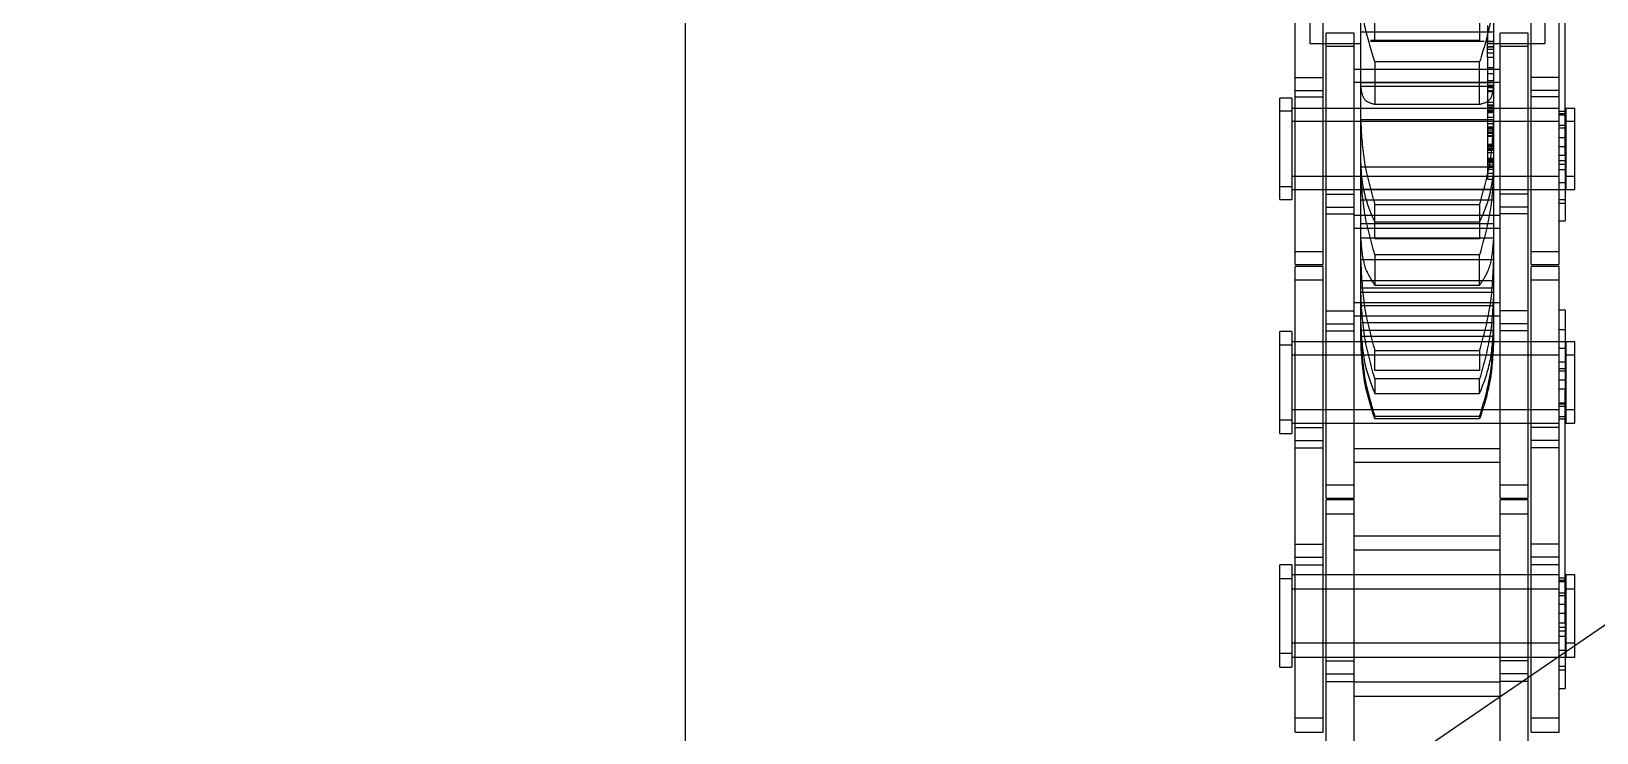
# Model space of a CAD drawing. Header units: metres. Extents: x 0 to 63075, y 0 to 44550.
# Drawn here: x 13948 to 14032.9, y 27537.9 to 27575.9 of the extents above; entities that cross this region are included whole.
import ezdxf

# ---------------------------------------------------------------- set-up
doc = ezdxf.new("R2010")
doc.units = ezdxf.units.M
doc.header["$LTSCALE"] = 75
doc.linetypes.add('HIDDEN2', pattern=[4.7625, 3.175, -1.5875])
for name, color, linetype in [('SDM', 7, 'Continuous'), ('SL1', 8, 'Continuous'), ('SL4', 4, 'Continuous'), ('ST1', 7, 'HIDDEN2')]:
    doc.layers.add(name, color=color, linetype=linetype)

# ---------------------------------------------------------------- blocks, each defined once
blk = doc.blocks.new('A$C1d93b9d1')
at = {"layer": 'SL1'}
blk.add_line((6081.727, 3451.41), (5531.727, 3075.25), dxfattribs=at)
blk = doc.blocks.new('A$C429c7d53')
at = {"layer": 'SL4'}
blk.add_line((262.765, 215.006), (262.765, 1004.763), dxfattribs=at)
at = {"layer": 'ST1'}
for p, q in [((296.625, 519.074), (296.625, 485.219)), ((309.375, 519.074), (309.375, 485.219)), ((310.489, 479.137), (310.489, 491.837)), ((295.843, 482.312), (295.843, 488.662)), ((297.363, 482.312), (297.363, 488.662)), ((308.637, 482.312), (308.637, 488.662)), ((310.157, 482.312), (310.157, 488.662)), ((299.395, 482.829), (299.395, 488.142)), ((300.157, 485.373), (300.157, 487.815)), ((305.843, 487.815), (305.843, 485.373)), ((306.605, 488.142), (306.605, 482.829)), ((306.605, 485.833), (299.395, 485.833)), ((306.27, 486.187), (306.27, 485.331)), ((296.625, 485.219), (299.395, 485.219)), ((297.515, 485.057), (297.515, 485.766)), ((299.035, 485.766), (297.515, 485.766)), ((297.515, 475.962), (297.515, 485.057)), ((299.035, 485.057), (297.515, 485.057)), ((299.035, 485.057), (299.035, 485.766)), ((299.035, 475.962), (299.035, 485.057)), ((300.157, 485.373), (299.915, 485.383)), ((299.915, 485.338), (306.085, 485.338)), ((305.843, 485.373), (300.157, 485.373)), ((306.27, 485.331), (306.605, 485.331)), ((306.27, 485.215), (306.27, 485.331)), ((306.27, 485.324), (306.605, 485.324)), ((306.27, 484.904), (306.27, 485.215)), ((306.27, 485.215), (306.605, 485.215)), ((306.27, 485.053), (306.605, 485.053)), ((306.27, 485.029), (306.605, 485.029)), ((306.605, 485.219), (309.375, 485.219)), ((306.965, 485.057), (306.965, 485.766)), ((308.485, 485.766), (306.965, 485.766)), ((306.965, 475.962), (306.965, 485.057)), ((308.485, 485.057), (306.965, 485.057)), ((308.485, 485.057), (308.485, 485.766)), ((308.485, 475.962), (308.485, 485.057)), ((300.157, 484.218), (300.157, 481.915)), ((305.843, 484.218), (300.157, 484.218)), ((305.843, 481.915), (305.843, 484.218)), ((306.27, 484.905), (306.605, 484.905)), ((306.27, 484.904), (306.605, 484.904)), ((306.27, 484.711), (306.27, 484.904)), ((306.27, 484.711), (306.605, 484.711)), ((306.27, 484.471), (306.27, 484.711)), ((306.27, 484.471), (306.27, 483.202)), ((306.27, 484.471), (306.605, 484.471)), ((295.843, 483.36), (297.363, 483.36)), ((306.965, 483.806), (299.035, 483.806)), ((306.27, 483.912), (306.605, 483.912)), ((306.27, 483.824), (306.605, 483.824)), ((306.27, 483.574), (306.605, 483.574)), ((310.157, 483.36), (308.637, 483.36)), ((295.843, 482.665), (297.363, 482.665)), ((306.965, 483.097), (299.035, 483.097)), ((306.605, 483.077), (299.395, 483.077)), ((306.605, 482.873), (299.395, 482.873)), ((299.395, 478.492), (299.395, 482.829)), ((306.27, 483.202), (306.27, 482.851)), ((306.27, 483.202), (306.605, 483.202)), ((306.27, 482.951), (306.605, 482.951)), ((306.27, 482.851), (306.605, 482.851)), ((306.27, 482.851), (306.27, 482.814)), ((306.27, 482.814), (306.605, 482.814)), ((306.27, 482.814), (306.27, 482.655)), ((306.27, 482.655), (306.27, 482.021)), ((306.27, 482.655), (306.605, 482.655)), ((306.27, 482.601), (306.605, 482.601)), ((306.27, 482.599), (306.605, 482.599)), ((306.605, 482.829), (306.605, 478.492)), ((310.157, 482.665), (308.637, 482.665)), ((295, 481.535), (295, 482.244)), ((295.659, 482.244), (295, 482.244)), ((295.659, 482.244), (295.659, 481.535)), ((310.157, 481.691), (295.659, 481.691)), ((295.843, 482.312), (297.363, 482.312)), ((295.843, 473.217), (295.843, 482.312)), ((297.363, 481.691), (295.843, 481.691)), ((297.363, 473.217), (297.363, 482.312)), ((299.035, 481.691), (297.515, 481.691)), ((306.965, 481.691), (299.035, 481.691)), ((300.157, 481.915), (305.843, 481.915)), ((306.27, 482.021), (306.27, 481.841)), ((306.27, 482.021), (306.605, 482.021)), ((306.27, 481.89), (306.605, 481.89)), ((306.27, 481.841), (306.27, 481.185)), ((306.27, 481.841), (306.605, 481.841)), ((306.27, 481.75), (306.605, 481.75)), ((306.27, 481.605), (306.605, 481.605)), ((308.485, 481.691), (306.965, 481.691)), ((310.157, 482.312), (308.637, 482.312)), ((308.637, 473.217), (308.637, 482.312)), ((310.157, 481.691), (308.637, 481.691)), ((310.157, 473.217), (310.157, 482.312)), ((310.526, 481.691), (310.526, 480.982)), ((311, 481.691), (310.526, 481.691)), ((311, 480.982), (311, 481.691)), ((295, 476.738), (295, 481.535)), ((295.659, 481.535), (295, 481.535)), ((295.659, 481.535), (295.659, 476.738)), ((310.157, 480.982), (295.659, 480.982)), ((297.363, 480.982), (295.843, 480.982)), ((299.035, 480.982), (297.515, 480.982)), ((306.965, 480.982), (299.035, 480.982)), ((306.605, 481.059), (299.395, 481.059)), ((306.27, 481.538), (306.605, 481.538)), ((306.27, 481.471), (306.605, 481.471)), ((306.27, 481.185), (306.27, 478.372)), ((306.605, 481.185), (306.27, 481.185)), ((306.605, 480.85), (306.27, 480.85)), ((308.485, 480.982), (306.965, 480.982)), ((310.157, 480.982), (308.637, 480.982)), ((310.489, 481.522), (310.157, 481.522)), ((310.489, 481.399), (310.157, 481.399)), ((310.526, 481.322), (310.157, 481.322)), ((310.489, 480.756), (310.157, 480.756)), ((310.526, 480.982), (310.526, 477.292)), ((311, 480.982), (310.526, 480.982)), ((311, 477.292), (311, 480.982)), ((306.27, 480.688), (306.605, 480.688)), ((306.27, 480.651), (306.605, 480.651)), ((306.27, 480.619), (306.605, 480.619)), ((306.27, 480.519), (306.605, 480.519)), ((306.27, 480.423), (306.605, 480.423)), ((306.27, 480.337), (306.605, 480.337)), ((306.27, 480.337), (306.605, 480.337)), ((306.27, 480.217), (306.605, 480.217)), ((306.27, 480.176), (306.605, 480.176)), ((310.526, 480.613), (310.157, 480.613)), ((310.489, 480.093), (310.157, 480.093)), ((306.27, 479.741), (306.605, 479.741)), ((306.27, 479.717), (306.605, 479.717)), ((306.27, 479.635), (306.605, 479.635)), ((306.27, 479.554), (306.605, 479.554)), ((306.27, 479.48), (306.605, 479.48)), ((306.27, 479.422), (306.605, 479.422)), ((306.27, 479.288), (306.605, 479.288)), ((310.489, 479.599), (310.157, 479.599)), ((310.489, 479.137), (310.157, 479.137)), ((310.489, 479.137), (310.489, 475.585)), ((306.605, 478.492), (299.395, 478.492)), ((299.395, 478.374), (299.395, 478.492)), ((299.395, 474.558), (299.395, 478.374)), ((306.27, 478.984), (306.605, 478.984)), ((306.27, 478.976), (306.605, 478.976)), ((306.27, 478.955), (306.605, 478.955)), ((306.27, 478.928), (306.605, 478.928)), ((306.27, 478.89), (306.605, 478.89)), ((306.27, 478.882), (306.605, 478.882)), ((306.27, 478.822), (306.605, 478.822)), ((306.27, 478.809), (306.605, 478.809)), ((306.27, 478.769), (306.605, 478.769)), ((306.27, 478.754), (306.605, 478.754)), ((306.605, 478.6), (306.27, 478.6)), ((306.27, 478.534), (306.605, 478.534)), ((306.27, 478.496), (306.605, 478.496)), ((306.605, 478.372), (306.27, 478.372)), ((306.27, 478.372), (306.27, 477.839)), ((306.27, 478.173), (306.605, 478.173)), ((306.605, 478.492), (306.605, 478.374)), ((306.605, 478.374), (306.605, 474.558)), ((310.489, 478.844), (310.157, 478.844)), ((310.489, 478.639), (310.157, 478.639)), ((310.157, 478.37), (310.526, 478.37)), ((295, 477.447), (295.659, 477.447)), ((295.659, 478.001), (310.157, 478.001)), ((295.843, 478.001), (297.363, 478.001)), ((297.515, 478.001), (299.035, 478.001)), ((299.035, 478.001), (306.965, 478.001)), ((306.27, 477.839), (306.605, 477.839)), ((306.965, 478.001), (308.485, 478.001)), ((308.637, 478.001), (310.157, 478.001)), ((310.157, 477.661), (310.526, 477.661)), ((310.526, 478.001), (311, 478.001)), ((295, 476.738), (295.659, 476.738)), ((295.659, 477.292), (310.157, 477.292)), ((295.843, 477.292), (297.363, 477.292)), ((297.515, 477.292), (299.035, 477.292)), ((297.515, 477.026), (299.035, 477.026)), ((299.035, 477.292), (306.965, 477.292)), ((306.605, 477.282), (299.395, 477.282)), ((306.605, 476.71), (299.395, 476.71)), ((300.157, 475.516), (300.157, 476.468)), ((300.157, 476.468), (305.843, 476.468)), ((305.843, 476.468), (305.843, 475.516)), ((306.965, 477.292), (308.485, 477.292)), ((308.485, 477.026), (306.965, 477.026)), ((308.637, 477.292), (310.489, 477.292)), ((310.489, 476.725), (310.157, 476.725)), ((310.489, 476.52), (310.157, 476.52)), ((310.526, 477.292), (311, 477.292)), ((297.515, 476.331), (299.035, 476.331)), ((297.515, 475.962), (299.035, 475.962)), ((297.515, 469.612), (297.515, 475.962)), ((299.035, 469.612), (299.035, 475.962)), ((299.035, 475.886), (306.965, 475.886)), ((308.485, 476.331), (306.965, 476.331)), ((308.485, 475.962), (306.965, 475.962)), ((306.965, 469.612), (306.965, 475.962)), ((308.485, 469.612), (308.485, 475.962)), ((299.035, 475.177), (306.965, 475.177)), ((306.605, 475.415), (299.395, 475.415)), ((300.157, 474.6), (300.157, 475.516)), ((305.843, 475.516), (300.157, 475.516)), ((305.843, 475.516), (305.843, 474.6)), ((310.157, 475.585), (310.489, 475.585)), ((295.843, 473.926), (297.363, 473.926)), ((306.605, 474.641), (299.395, 474.641)), ((299.395, 471.918), (299.395, 474.558)), ((305.843, 474.6), (300.157, 474.6)), ((306.605, 474.558), (306.605, 471.918)), ((308.637, 473.926), (310.157, 473.926)), ((295.843, 473.217), (297.363, 473.217)), ((295.843, 472.357), (295.843, 473.096)), ((297.363, 473.096), (295.843, 473.096)), ((297.363, 472.357), (297.363, 473.096)), ((306.605, 473.457), (299.395, 473.457)), ((305.843, 473.742), (300.157, 473.742)), ((300.157, 473.742), (300.157, 472.089)), ((305.843, 472.089), (305.843, 473.742)), ((308.637, 473.217), (310.157, 473.217)), ((308.637, 472.357), (308.637, 473.096)), ((310.157, 473.096), (308.637, 473.096)), ((310.157, 472.357), (310.157, 473.096)), ((295.843, 463.262), (295.843, 472.357)), ((297.363, 472.357), (295.843, 472.357)), ((297.363, 463.262), (297.363, 472.357)), ((306.605, 472.331), (299.395, 472.331)), ((308.637, 463.262), (308.637, 472.357)), ((310.157, 472.357), (308.637, 472.357)), ((310.157, 463.262), (310.157, 472.357)), ((306.605, 471.918), (299.395, 471.918)), ((299.395, 471.789), (299.395, 471.918)), ((299.395, 469.93), (299.395, 471.789)), ((306.605, 471.682), (299.395, 471.682)), ((300.157, 472.089), (305.843, 472.089)), ((306.605, 471.918), (306.605, 471.789)), ((306.605, 471.789), (306.605, 469.93)), ((297.515, 470.691), (299.035, 470.691)), ((306.965, 471.136), (299.035, 471.136)), ((306.605, 470.97), (299.395, 470.97)), ((308.485, 470.691), (306.965, 470.691)), ((310.489, 470.728), (310.157, 470.728)), ((310.489, 470.728), (310.489, 469.668)), ((297.515, 469.996), (299.035, 469.996)), ((306.965, 470.397), (299.035, 470.397)), ((306.605, 470.042), (299.395, 470.042)), ((299.395, 469.305), (299.395, 469.93)), ((306.605, 469.93), (306.605, 469.305)), ((308.485, 469.996), (306.965, 469.996)), ((310.489, 469.668), (310.157, 469.668)), ((310.489, 469.668), (310.489, 466.437)), ((295, 468.835), (295, 469.575)), ((295.659, 469.575), (295, 469.575)), ((295, 464.038), (295, 468.835)), ((295.659, 468.835), (295, 468.835)), ((295.659, 469.575), (295.659, 468.835)), ((310.157, 469.021), (295.659, 469.021)), ((295.659, 468.835), (295.659, 464.038)), ((297.363, 469.021), (295.843, 469.021)), ((297.515, 469.612), (299.035, 469.612)), ((297.515, 460.517), (297.515, 469.612)), ((299.035, 469.021), (297.515, 469.021)), ((299.035, 460.517), (299.035, 469.612)), ((306.965, 469.021), (299.035, 469.021)), ((306.605, 469.631), (299.395, 469.631)), ((306.605, 469.305), (299.395, 469.305)), ((299.395, 469.181), (299.395, 469.305)), ((299.395, 469.155), (299.395, 469.181)), ((306.605, 469.305), (306.605, 469.181)), ((306.605, 469.181), (306.605, 469.155)), ((308.485, 469.612), (306.965, 469.612)), ((306.965, 460.517), (306.965, 469.612)), ((308.485, 469.021), (306.965, 469.021)), ((308.485, 460.517), (308.485, 469.612)), ((310.489, 469.021), (308.637, 469.021)), ((310.526, 469.021), (310.526, 468.282)), ((311, 469.021), (310.526, 469.021)), ((311, 468.282), (311, 469.021)), ((310.157, 468.282), (295.659, 468.282)), ((297.363, 468.282), (295.843, 468.282)), ((299.035, 468.282), (297.515, 468.282)), ((306.965, 468.282), (299.035, 468.282)), ((300.157, 467.464), (300.157, 468.533)), ((300.157, 468.533), (305.843, 468.533)), ((305.843, 468.533), (305.843, 467.464)), ((308.485, 468.282), (306.965, 468.282)), ((310.157, 468.282), (308.637, 468.282)), ((310.526, 468.652), (310.157, 468.652)), ((310.526, 468.282), (310.526, 464.592)), ((311, 468.282), (310.526, 468.282)), ((311, 464.592), (311, 468.282)), ((305.843, 467.464), (300.157, 467.464)), ((310.526, 467.913), (310.157, 467.913)), ((310.489, 467.544), (310.157, 467.544)), ((310.489, 467.423), (310.157, 467.423)), ((305.843, 467.008), (300.157, 467.008)), ((300.157, 467.008), (300.157, 466.203)), ((305.843, 466.203), (305.843, 467.008)), ((310.489, 466.929), (310.157, 466.929)), ((310.489, 466.437), (310.157, 466.437)), ((310.489, 453.737), (310.489, 466.437)), ((300.157, 466.203), (305.843, 466.203)), ((310.157, 465.7), (310.526, 465.7)), ((310.489, 465.623), (310.157, 465.623)), ((310.489, 465.5), (310.157, 465.5)), ((295, 464.778), (295.659, 464.778)), ((295.659, 465.331), (310.157, 465.331)), ((295.659, 464.592), (310.157, 464.592)), ((295.843, 465.331), (297.363, 465.331)), ((295.843, 464.592), (297.363, 464.592)), ((297.515, 465.331), (299.035, 465.331)), ((297.515, 464.592), (299.035, 464.592)), ((299.035, 465.331), (306.965, 465.331)), ((299.035, 464.592), (306.965, 464.592)), ((300.157, 464.828), (300.157, 464.968)), ((300.157, 464.968), (305.843, 464.968)), ((305.843, 464.828), (300.157, 464.828)), ((305.843, 464.968), (305.843, 464.828)), ((306.965, 465.331), (308.485, 465.331)), ((306.965, 464.592), (308.485, 464.592)), ((308.637, 465.331), (310.157, 465.331)), ((308.637, 464.592), (310.157, 464.592)), ((310.157, 464.961), (310.526, 464.961)), ((310.489, 464.818), (310.157, 464.818)), ((310.526, 465.331), (311, 465.331)), ((310.526, 464.592), (311, 464.592)), ((295, 464.038), (295.659, 464.038)), ((295.843, 464.356), (297.363, 464.356)), ((310.157, 464.356), (308.637, 464.356)), ((295.843, 463.662), (297.363, 463.662)), ((295.843, 463.262), (297.363, 463.262)), ((295.843, 456.912), (295.843, 463.262)), ((297.363, 456.912), (297.363, 463.262)), ((299.035, 463.216), (306.965, 463.216)), ((310.157, 463.662), (308.637, 463.662)), ((310.157, 463.262), (308.637, 463.262)), ((308.637, 456.912), (308.637, 463.262)), ((310.157, 456.912), (310.157, 463.262)), ((299.035, 462.477), (306.965, 462.477)), ((297.515, 461.256), (299.035, 461.256)), ((306.965, 461.256), (308.485, 461.256)), ((297.515, 460.517), (299.035, 460.517)), ((297.515, 459.657), (297.515, 460.427)), ((299.035, 460.427), (297.515, 460.427)), ((299.035, 459.657), (299.035, 460.427)), ((306.965, 460.517), (308.485, 460.517)), ((306.965, 459.657), (306.965, 460.427)), ((308.485, 460.427), (306.965, 460.427)), ((308.485, 459.657), (308.485, 460.427)), ((297.515, 450.562), (297.515, 459.657)), ((299.035, 459.657), (297.515, 459.657)), ((299.035, 450.562), (299.035, 459.657)), ((306.965, 450.562), (306.965, 459.657)), ((308.485, 459.657), (306.965, 459.657)), ((308.485, 450.562), (308.485, 459.657)), ((295.843, 458.022), (297.363, 458.022)), ((306.965, 458.467), (299.035, 458.467)), ((310.157, 458.022), (308.637, 458.022)), ((295.843, 457.327), (297.363, 457.327)), ((306.965, 457.697), (299.035, 457.697)), ((310.157, 457.327), (308.637, 457.327)), ((295, 456.135), (295, 456.906)), ((295.659, 456.906), (295, 456.906)), ((295, 451.338), (295, 456.135)), ((295.659, 456.135), (295, 456.135)), ((295.659, 456.906), (295.659, 456.135)), ((310.157, 456.352), (295.659, 456.352)), ((295.659, 456.135), (295.659, 451.338)), ((295.843, 456.912), (297.363, 456.912)), ((295.843, 447.817), (295.843, 456.912)), ((297.363, 456.352), (295.843, 456.352)), ((297.363, 447.817), (297.363, 456.912)), ((299.035, 456.352), (297.515, 456.352)), ((306.965, 456.352), (299.035, 456.352)), ((308.485, 456.352), (306.965, 456.352)), ((310.157, 456.912), (308.637, 456.912)), ((308.637, 447.817), (308.637, 456.912)), ((310.157, 456.352), (308.637, 456.352)), ((310.157, 447.817), (310.157, 456.912)), ((310.489, 456.184), (310.157, 456.184)), ((310.526, 456.352), (310.526, 455.582)), ((311, 456.352), (310.526, 456.352)), ((311, 455.582), (311, 456.352)), ((310.157, 455.582), (295.659, 455.582)), ((297.363, 455.582), (295.843, 455.582)), ((299.035, 455.582), (297.515, 455.582)), ((306.965, 455.582), (299.035, 455.582)), ((308.485, 455.582), (306.965, 455.582)), ((310.157, 455.582), (308.637, 455.582)), ((310.489, 456.061), (310.157, 456.061)), ((310.526, 455.983), (310.157, 455.983)), ((310.489, 455.356), (310.157, 455.356)), ((310.526, 455.582), (310.526, 451.892)), ((311, 455.582), (310.526, 455.582)), ((311, 451.892), (311, 455.582)), ((310.526, 455.213), (310.157, 455.213)), ((310.489, 454.754), (310.157, 454.754)), ((310.489, 454.26), (310.157, 454.26)), ((310.489, 453.737), (310.157, 453.737)), ((310.489, 453.737), (310.489, 450.185)), ((310.489, 453.505), (310.157, 453.505)), ((310.489, 453.3), (310.157, 453.3)), ((310.157, 453.031), (310.526, 453.031)), ((295, 452.109), (295.659, 452.109)), ((295.659, 452.662), (310.157, 452.662)), ((295.659, 451.892), (310.157, 451.892)), ((295.843, 452.662), (297.363, 452.662)), ((295.843, 451.892), (297.363, 451.892)), ((297.515, 452.662), (299.035, 452.662)), ((297.515, 451.892), (299.035, 451.892)), ((299.035, 452.662), (306.965, 452.662)), ((299.035, 451.892), (306.965, 451.892)), ((306.965, 452.662), (308.485, 452.662)), ((306.965, 451.892), (308.485, 451.892)), ((308.637, 452.662), (310.157, 452.662)), ((308.637, 451.892), (310.489, 451.892)), ((310.157, 452.261), (310.526, 452.261)), ((310.526, 452.662), (311, 452.662)), ((310.526, 451.892), (311, 451.892)), ((295, 451.338), (295.659, 451.338)), ((297.515, 451.687), (299.035, 451.687)), ((297.515, 450.992), (299.035, 450.992)), ((308.485, 451.687), (306.965, 451.687)), ((308.485, 450.992), (306.965, 450.992)), ((310.489, 451.387), (310.157, 451.387)), ((310.489, 451.181), (310.157, 451.181)), ((297.515, 450.562), (299.035, 450.562)), ((297.515, 444.212), (297.515, 450.562)), ((299.035, 444.212), (299.035, 450.562)), ((299.035, 450.547), (306.965, 450.547)), ((308.485, 450.562), (306.965, 450.562)), ((306.965, 444.212), (306.965, 450.562)), ((308.485, 444.212), (308.485, 450.562)), ((310.157, 450.185), (310.489, 450.185)), ((299.035, 449.777), (306.965, 449.777)), ((295.843, 448.587), (297.363, 448.587)), ((308.637, 448.587), (310.157, 448.587)), ((295.843, 447.817), (297.363, 447.817)), ((308.637, 447.817), (310.157, 447.817))]:
    blk.add_line(p, q, dxfattribs=at)
for centre, radius, start, end in [((306.518, 478.722), 7.123, 180.2648, 206.74481), ((299.482, 478.722), 7.123, 333.25519, 359.7352), ((293.906, 469.155), 12.699, 345.69526, 0)]:
    blk.add_arc(centre, radius, start, end, dxfattribs=at)
for points, knots in [([(300.157, 484.218), (299.941, 484.915), (299.508, 486.308), (299.433, 487.531), (299.395, 488.142)], [0, 0, 0, 0, 0.500133, 1, 1, 1, 1]), ([(306.605, 488.142), (306.567, 487.532), (306.492, 486.309), (306.06, 484.916), (305.843, 484.218)], [0, 0, 0, 0, 0.499098, 1, 1, 1, 1]), ([(299.395, 482.829), (299.433, 482.582), (299.508, 482.087), (299.94, 481.973), (300.157, 481.915)], [0, 0, 0, 0, 0.4994185, 1, 1, 1, 1]), ([(305.843, 481.915), (306.059, 481.973), (306.492, 482.087), (306.567, 482.582), (306.605, 482.829)], [0, 0, 0, 0, 0.500261, 1, 1, 1, 1]), ([(299.395, 480.947), (299.433, 480.223), (299.508, 478.77), (299.94, 477.236), (300.157, 476.468)], [0, 0, 0, 0, 0.499098, 1, 1, 1, 1]), ([(305.843, 476.468), (306.059, 477.235), (306.492, 478.769), (306.567, 480.221), (306.605, 480.947)], [0, 0, 0, 0, 0.500133, 1, 1, 1, 1]), ([(300.157, 473.742), (299.941, 474.526), (299.508, 476.091), (299.433, 477.613), (299.395, 478.374)], [0, 0, 0, 0, 0.500261, 1, 1, 1, 1]), ([(306.605, 478.374), (306.567, 477.614), (306.492, 476.092), (306.06, 474.526), (305.843, 473.742)], [0, 0, 0, 0, 0.499419, 1, 1, 1, 1]), ([(299.395, 474.558), (299.433, 474.059), (299.508, 473.06), (299.94, 472.413), (300.157, 472.089)], [0, 0, 0, 0, 0.499098, 1, 1, 1, 1]), ([(305.843, 472.089), (306.059, 472.412), (306.492, 473.06), (306.567, 474.059), (306.605, 474.558)], [0, 0, 0, 0, 0.500133, 1, 1, 1, 1]), ([(299.395, 473.33), (299.433, 472.519), (299.508, 470.895), (299.941, 469.321), (300.157, 468.533)], [0, 0, 0, 0, 0.499459, 1, 1, 1, 1]), ([(305.843, 468.533), (306.059, 469.321), (306.492, 470.895), (306.567, 472.519), (306.605, 473.33)], [0, 0, 0, 0, 0.500533, 1, 1, 1, 1]), ([(300.157, 467.008), (299.941, 467.784), (299.508, 469.333), (299.433, 470.971), (299.395, 471.789)], [0, 0, 0, 0, 0.500514, 1, 1, 1, 1]), ([(306.605, 471.789), (306.567, 470.971), (306.492, 469.333), (306.059, 467.784), (305.843, 467.008)], [0, 0, 0, 0, 0.499479, 1, 1, 1, 1]), ([(299.395, 469.93), (299.433, 469.239), (299.508, 467.857), (299.94, 466.755), (300.157, 466.203)], [0, 0, 0, 0, 0.499427, 1, 1, 1, 1]), ([(305.843, 466.203), (306.059, 466.754), (306.492, 467.856), (306.567, 469.239), (306.605, 469.93)], [0, 0, 0, 0, 0.500372, 1, 1, 1, 1]), ([(299.395, 469.504), (299.433, 468.704), (299.508, 467.104), (299.941, 465.681), (300.157, 464.968)], [0, 0, 0, 0, 0.49948, 1, 1, 1, 1]), ([(300.157, 464.828), (299.941, 465.502), (299.508, 466.848), (299.433, 468.404), (299.395, 469.181)], [0, 0, 0, 0, 0.500529, 1, 1, 1, 1]), ([(305.843, 464.968), (306.059, 465.681), (306.492, 467.104), (306.567, 468.704), (306.605, 469.504)], [0, 0, 0, 0, 0.500513, 1, 1, 1, 1]), ([(306.605, 469.181), (306.567, 468.404), (306.492, 466.848), (306.059, 465.502), (305.843, 464.828)], [0, 0, 0, 0, 0.499464, 1, 1, 1, 1])]:
    blk.add_open_spline(points, degree=3, knots=knots, dxfattribs=at)

msp = doc.modelspace()

# ---------------------------------------------------------------- block references
at = {"layer": 'SDM'}
for name, p in [('A$C1d93b9d1', (8259.513, 24302.833)), ('A$C429c7d53', (13720.74, 27090.066))]:
    msp.add_blockref(name, p, dxfattribs=at)

doc.saveas('drawing.dxf')
